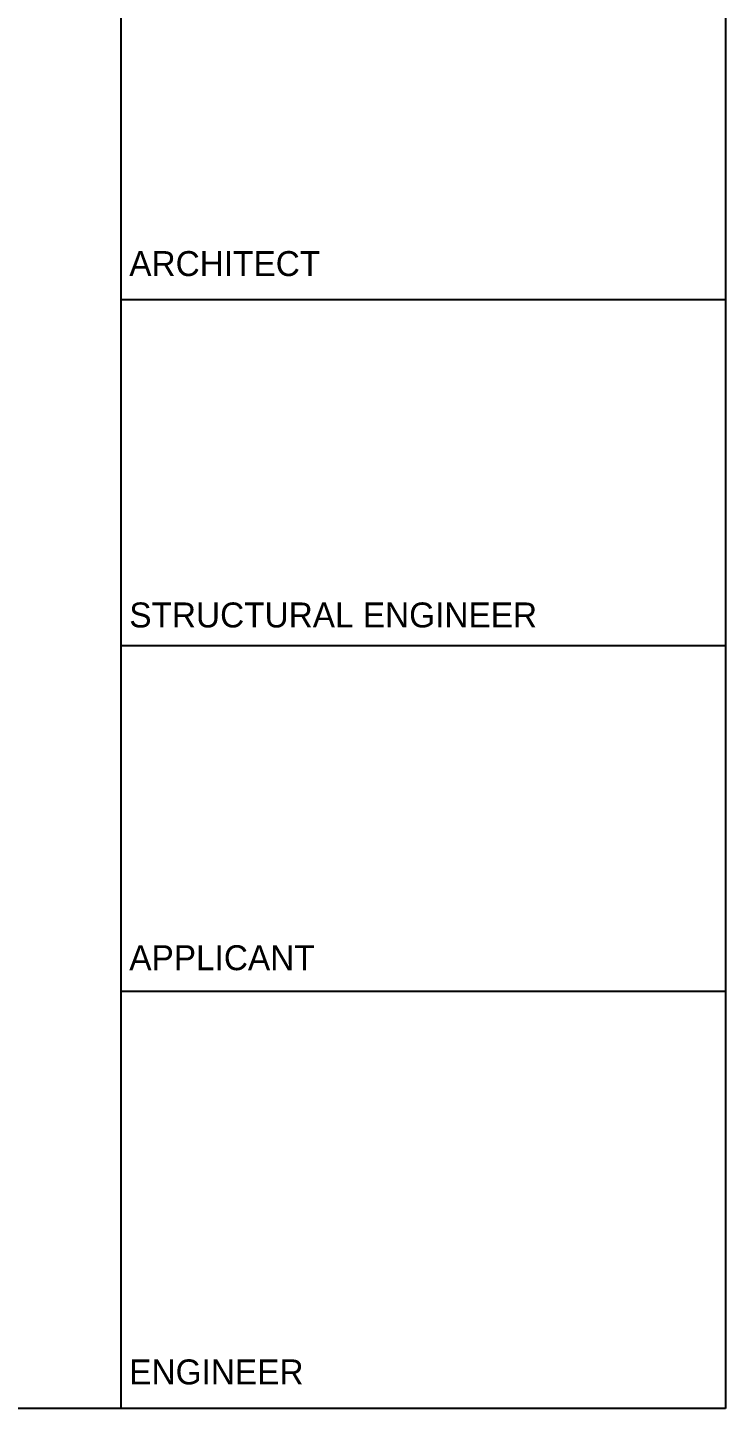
# Model space of a CAD drawing. Header units: metres. Extents: x 297 to 3998, y 336 to 1712.
# Drawn here: x 3802.2 to 3998, y 499.9 to 887.4 of the extents above; entities that cross this region are included whole.
import ezdxf

# ---------------------------------------------------------------- set-up
doc = ezdxf.new("R2010")
doc.units = ezdxf.units.M
doc.header["$MEASUREMENT"] = 0
doc.styles.get("Standard").update_dxf_attribs({"font": 'CENSCBK.TTF'})

msp = doc.modelspace()

# ---------------------------------------------------------------- linework, layer by layer
at = {"color": 7}
for p, q in [((3828.372, 1485.699), (3828.372, 499.936)), ((3828.372, 811.068), (3998.036, 811.068)), ((3828.372, 714.054), (3998.036, 714.054))]:
    msp.add_line(p, q, dxfattribs=at)
msp.add_lwpolyline([(3998.036, 499.936), (2798.366, 499.936), (2798.366, 1561.819), (3998.036, 1561.819)], close=True, dxfattribs=at)
at = {"color": 7, "linetype": 'ByBlock'}
msp.add_lwpolyline([(3828.372, 617.041), (3998.036, 617.041)], dxfattribs=at)
at = {"color": 1, "linetype": 'ByBlock'}
msp.add_circle((3312.782, 1009.358), 500, dxfattribs=at)

# ---------------------------------------------------------------- texts
at = {"color": 0}
for s, p in [('ARCHITECT', (3830.771, 817.686)), ('STRUCTURAL ENGINEER ', (3830.771, 719.083)), ('APPLICANT ', (3830.771, 622.902)), ('ENGINEER ', (3830.771, 506.674))]:
    msp.add_text(s, height=7, dxfattribs=at).set_placement(p)

doc.saveas('drawing.dxf')
